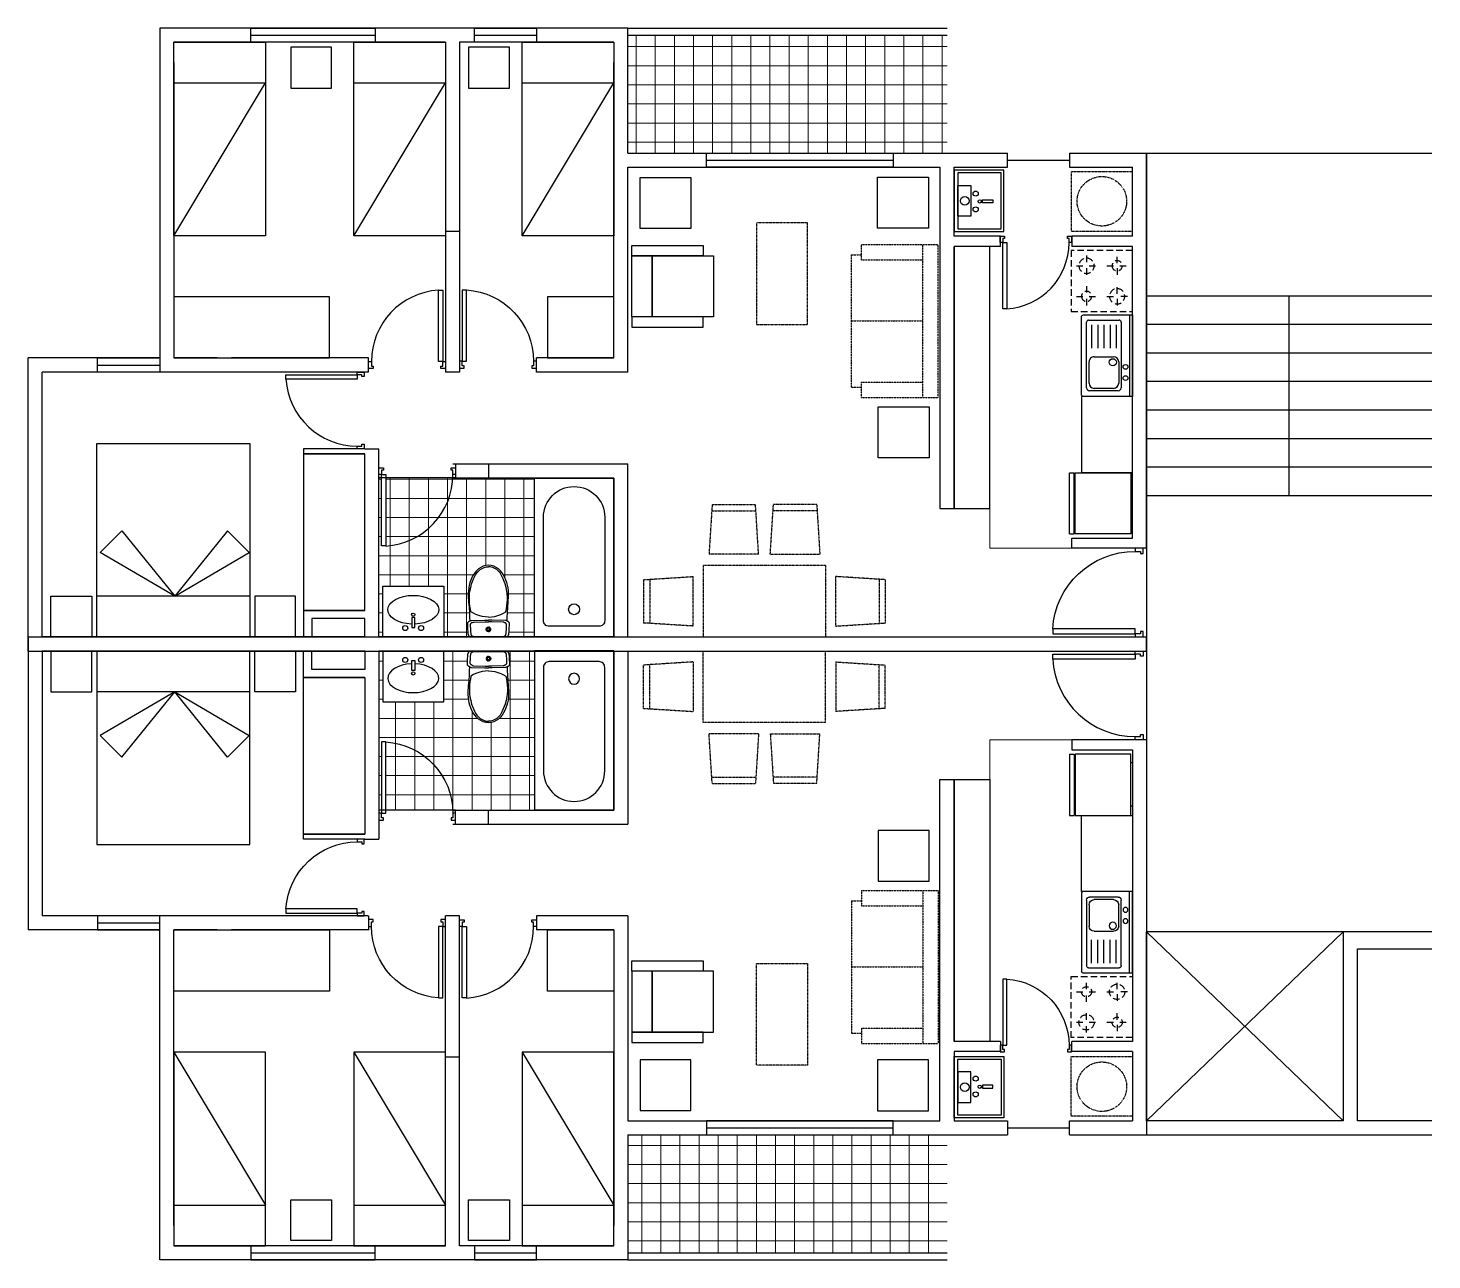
# Model space of a CAD drawing. Header units: inches. Extents: x 85 to 4460, y 49 to 5584.
# Drawn here: x 1913 to 3290, y 1866 to 3075 of the extents above; entities that cross this region are included whole.
import ezdxf

# ---------------------------------------------------------------- set-up
doc = ezdxf.new("R2010")
doc.units = ezdxf.units.IN
doc.header["$MEASUREMENT"] = 0
doc.linetypes.add('HIDDEN', pattern=[0.375, 0.25, -0.125])
doc.linetypes.add('HIDDEN2', pattern=[4.7625, 3.175, -1.5875])
for name, color, linetype in [('01 BLOQUES MUEBLES', 252, 'Continuous'), ('01 LOSA', 250, 'Continuous'), ('01 MUROS', 7, 'Continuous'), ('01 PUERTAS Y VENTANAS', 246, 'Continuous'), ('01 TEXTO SIMB.', 2, 'Continuous'), ('AR-ARTEFACTOS', 7, 'Continuous'), ('AR-MUEBLES SEGMENT', 252, 'HIDDEN2'), ('AR-PROYECCION', 8, 'Continuous'), ('REV_JM', 201, 'Continuous')]:
    doc.layers.add(name, color=color, linetype=linetype)
doc.layers.add('01 HATCH', color=253, linetype='Continuous', lineweight=5)
doc.layers.add('LD_ELEV 1', color=254, linetype='Continuous', lineweight=9)
doc.layers.get('01 TEXTO SIMB.').off()

# ---------------------------------------------------------------- blocks, each defined once
blk = doc.blocks.new('mcaam')
at = {"layer": '01 BLOQUES MUEBLES', "ltscale": 25}
blk.add_line((65173.3, -1759.8), (65323.3, -1849.8), dxfattribs=at)
blk.add_lwpolyline([(65363.3, -1759.8), (65363.3, -1849.8), (65173.3, -1849.8), (65173.3, -1759.8)], close=True, dxfattribs=at)
blk.add_lwpolyline([(65323.3, -1759.8), (65323.3, -1849.8)], dxfattribs=at)
blk = doc.blocks.new('*U43')
at = {"layer": '01 PUERTAS Y VENTANAS'}
for points in [[(1648.7, 5084.8), (1648.7, 5081.8), (1643.8, 5081.8), (1643.8, 5079.8), (1641.2, 5079.8), (1641.2, 5084.8)], [(1648.7, 5003.8), (1648.7, 5000.8), (1641.2, 5000.8), (1641.2, 5005.8), (1643.8, 5005.8), (1643.8, 5003.8)], [(1726.7, 5003.8), (1648.7, 5003.8), (1648.7, 5008.5), (1726.7, 5008.5)]]:
    blk.add_lwpolyline(points, close=True, dxfattribs=at)
at = {"layer": '01 PUERTAS Y VENTANAS', "color": 8}
blk.add_arc((1648.6, 5003.5), 78.3, 3.6465, 89.9158, dxfattribs=at)
blk = doc.blocks.new('*U17')
at = {"layer": '01 PUERTAS Y VENTANAS'}
for points in [[(1638.2, 5086.3), (1638.2, 5008.3), (1633.5, 5008.3), (1633.5, 5086.3)], [(1557.2, 5008.3), (1560.2, 5008.3), (1560.2, 5003.4), (1562.2, 5003.4), (1562.2, 5000.8), (1557.2, 5000.8)], [(1638.2, 5008.3), (1641.2, 5008.3), (1641.2, 5000.8), (1636.2, 5000.8), (1636.2, 5003.4), (1638.2, 5003.4)]]:
    blk.add_lwpolyline(points, close=True, dxfattribs=at)
at = {"layer": '01 PUERTAS Y VENTANAS', "color": 8}
blk.add_arc((1638.5, 5008.2), 78.3, 93.6465, 179.9158, dxfattribs=at)
blk = doc.blocks.new('sofa-2')
at = {"linetype": 'HIDDEN', "ltscale": 0.01}
for p, q in [((-0.85, 1.4), (-0.75, 1.4)), ((-0.85, 1.4), (-0.85, 0.1)), ((-0.75, 1.5), (-0.75, 1.35)), ((-0.75, 1.5), (0, 1.5)), ((-0.15, 1.5), (-0.15, 0)), ((0, 1.5), (0, 0)), ((-0.75, 1.35), (-0.15, 1.35)), ((-0.85, 0.75), (-0.15, 0.75)), ((-0.75, 0.15), (-0.15, 0.15)), ((-0.75, 0.15), (-0.75, 0)), ((-0.85, 0.1), (-0.75, 0.1)), ((-0.75, 0), (0, 0))]:
    blk.add_line(p, q, dxfattribs=at)
blk = doc.blocks.new('*U15')
at = {"layer": '01 PUERTAS Y VENTANAS'}
for points in [[(1555.7, 4997.8), (1633.7, 4997.8), (1633.7, 4993.1), (1555.7, 4993.1)], [(1633.7, 4997.8), (1633.7, 5000.8), (1641.2, 5000.8), (1641.2, 4995.8), (1638.7, 4995.8), (1638.7, 4997.8)], [(1633.7, 4916.8), (1633.7, 4919.8), (1638.7, 4919.8), (1638.7, 4921.8), (1641.2, 4921.8), (1641.2, 4916.8)]]:
    blk.add_lwpolyline(points, close=True, dxfattribs=at)
at = {"layer": '01 PUERTAS Y VENTANAS', "color": 8}
blk.add_arc((1633.8, 4998.1), 78.3, 183.6465, 269.9158, dxfattribs=at)
blk = doc.blocks.new('wc')
at = {"layer": '01 BLOQUES MUEBLES'}
for p, q in [((2025.7, 3384.7), (2025.8, 3385.1)), ((2025.7, 3384.4), (2025.7, 3384.7)), ((2025.7, 3384.1), (2025.7, 3384.4)), ((2025.7, 3367.4), (2025.7, 3384.1)), ((2025.8, 3385.4), (2025.9, 3385.7)), ((2025.8, 3385.1), (2025.8, 3385.4)), ((2025.9, 3385.7), (2026.2, 3386)), ((2026.2, 3386), (2026.5, 3386.4)), ((2026.3, 3382.4), (2026.4, 3382.7)), ((2026.3, 3382.1), (2026.3, 3382.4)), ((2026.3, 3381.9), (2026.3, 3382.1)), ((2026.3, 3367.4), (2026.3, 3381.9)), ((2026.4, 3383), (2026.5, 3383.3)), ((2026.4, 3382.7), (2026.4, 3383)), ((2026.5, 3386.4), (2026.8, 3386.7)), ((2026.5, 3383.3), (2026.7, 3383.5)), ((2026.7, 3383.5), (2027, 3383.9)), ((2026.8, 3386.7), (2027.2, 3386.9)), ((2027, 3383.9), (2027.3, 3384.1)), ((2027.2, 3386.9), (2027.5, 3387.1)), ((2027.3, 3384.1), (2027.6, 3384.3)), ((2027.5, 3387.1), (2027.8, 3387.2)), ((2027.6, 3384.3), (2027.9, 3384.4)), ((2027.8, 3387.2), (2028.1, 3387.3)), ((2027.9, 3384.4), (2028.1, 3384.5)), ((2028.1, 3387.3), (2028.4, 3387.4)), ((2028.1, 3384.5), (2028.4, 3384.6)), ((2028.4, 3387.4), (2028.7, 3387.5)), ((2028.4, 3384.6), (2028.6, 3384.7)), ((2028.6, 3384.7), (2028.9, 3384.8)), ((2028.7, 3387.5), (2029, 3387.5)), ((2028.9, 3384.8), (2029.2, 3384.8)), ((2029, 3387.5), (2031, 3387.6)), ((2029.2, 3384.8), (2030.9, 3384.9)), ((2030.9, 3384.9), (2032.6, 3385)), ((2031, 3387.6), (2032.9, 3387.7)), ((2032.6, 3385), (2034.3, 3385.1)), ((2032.9, 3387.7), (2034.9, 3387.8)), ((2034.3, 3385.1), (2036, 3385.2)), ((2034.9, 3387.8), (2036.9, 3387.9)), ((2036, 3385.2), (2037.7, 3385.2)), ((2036.9, 3387.9), (2038.8, 3388)), ((2037.7, 3385.2), (2037.9, 3385.2)), ((2037.9, 3385.2), (2038.1, 3385.1)), ((2038.1, 3385.1), (2038.4, 3385)), ((2038.4, 3385), (2038.6, 3384.8)), ((2038.6, 3384.8), (2038.9, 3384.6)), ((2038.8, 3388), (2039.1, 3388)), ((2038.9, 3384.6), (2039.1, 3384.3)), ((2039.1, 3388), (2039.4, 3387.9)), ((2039.1, 3384.3), (2039.4, 3384.1)), ((2039.4, 3387.9), (2039.6, 3387.8)), ((2039.4, 3384.1), (2039.6, 3383.8)), ((2039.6, 3387.8), (2039.9, 3387.6)), ((2039.6, 3383.8), (2039.7, 3383.5)), ((2039.7, 3383.5), (2039.8, 3383.3)), ((2039.8, 3383.3), (2040, 3382.8)), ((2039.9, 3387.6), (2040.2, 3387.3)), ((2040, 3382.8), (2040.1, 3382.4)), ((2040.1, 3382.4), (2040.2, 3382.1)), ((2040.2, 3387.3), (2040.5, 3387)), ((2040.2, 3382.1), (2040.2, 3381.8)), ((2040.2, 3381.8), (2040.5, 3370.7)), ((2040.5, 3387), (2040.8, 3386.7)), ((2040.8, 3386.7), (2041, 3386.3)), ((2041, 3386.3), (2041.2, 3386)), ((2041.2, 3386), (2041.3, 3385.7)), ((2041.3, 3385.7), (2044.8, 3385.9)), ((2041.3, 3385.7), (2041.5, 3385.3)), ((2041.5, 3385.3), (2041.7, 3384.8)), ((2041.7, 3384.8), (2041.8, 3384.4)), ((2041.8, 3384.4), (2041.8, 3384)), ((2041.8, 3384), (2042.2, 3371.2)), ((2044.8, 3385.9), (2049.3, 3386)), ((2045.8, 3373.6), (2046.7, 3376.6)), ((2046.7, 3376.6), (2047.9, 3379.7)), ((2047.9, 3379.7), (2049, 3382.1)), ((2049, 3382.1), (2050.5, 3384.5)), ((2049.3, 3386), (2054.7, 3386.3)), ((2050.5, 3384.5), (2053.2, 3385.1)), ((2053.2, 3385.1), (2056.1, 3385.5)), ((2054.7, 3386.3), (2060.3, 3386.9)), ((2056.1, 3385.5), (2059.1, 3385.9)), ((2059.1, 3385.9), (2062.2, 3386)), ((2060.3, 3386.9), (2065.8, 3387.1)), ((2062.2, 3386), (2065.1, 3386)), ((2065.1, 3386), (2068.1, 3385.9)), ((2065.8, 3387.1), (2068.5, 3387.1)), ((2068.1, 3385.9), (2070.8, 3385.5)), ((2068.5, 3387.1), (2071.2, 3387)), ((2070.8, 3385.5), (2074.2, 3384.8)), ((2071.2, 3387), (2073.8, 3386.7)), ((2073.8, 3386.7), (2076.4, 3386.2)), ((2074.2, 3384.8), (2077.7, 3383.8)), ((2076.4, 3386.2), (2079, 3385.5)), ((2077.7, 3383.8), (2080.2, 3382.9)), ((2079, 3385.5), (2081.5, 3384.6)), ((2080.2, 3382.9), (2082.6, 3381.9)), ((2081.5, 3384.6), (2084, 3383.6)), ((2082.6, 3381.9), (2084.8, 3381)), ((2084, 3383.6), (2086.3, 3382.3)), ((2084.8, 3381), (2086.8, 3380)), ((2086.3, 3382.3), (2088.6, 3380.9)), ((2086.8, 3380), (2088.7, 3378.8)), ((2088.6, 3380.9), (2090.6, 3379.1)), ((2088.7, 3378.8), (2090.3, 3377.3)), ((2090.3, 3377.3), (2091.8, 3375.6)), ((2090.6, 3379.1), (2092.5, 3377.2)), ((2091.8, 3375.6), (2092.9, 3373.7)), ((2092.5, 3377.2), (2094, 3375)), ((2094, 3375), (2095.2, 3372.6)), ((2025.7, 3350.7), (2025.7, 3367.4)), ((2026.3, 3352.9), (2026.3, 3367.4)), ((2031, 3367.9), (2031.2, 3368.4)), ((2031, 3367.4), (2031, 3367.9)), ((2031, 3367.4), (2031, 3366.9)), ((2031, 3366.9), (2031.2, 3366.4)), ((2031.2, 3368.4), (2031.4, 3368.8)), ((2031.2, 3366.4), (2031.4, 3366)), ((2031.4, 3368.8), (2031.8, 3369.1)), ((2031.4, 3366), (2031.8, 3365.6)), ((2031.8, 3369.1), (2032.2, 3369.4)), ((2031.8, 3365.6), (2032.2, 3365.4)), ((2031.9, 3367.4), (2032, 3367.8)), ((2031.9, 3367.4), (2032, 3367)), ((2032, 3367.8), (2032.2, 3368.1)), ((2032, 3367), (2032.2, 3366.6)), ((2032.2, 3369.4), (2032.7, 3369.6)), ((2032.2, 3368.1), (2032.5, 3368.4)), ((2032.2, 3366.6), (2032.5, 3366.4)), ((2032.2, 3365.4), (2032.7, 3365.2)), ((2032.5, 3368.4), (2032.8, 3368.6)), ((2032.5, 3366.4), (2032.8, 3366.2)), ((2032.7, 3369.6), (2033.2, 3369.6)), ((2032.7, 3365.2), (2033.2, 3365.1)), ((2032.8, 3368.6), (2033.2, 3368.6)), ((2032.8, 3366.2), (2033.2, 3366.1)), ((2033.2, 3369.6), (2033.7, 3369.6)), ((2033.2, 3368.6), (2033.6, 3368.6)), ((2033.2, 3366.1), (2033.6, 3366.2)), ((2033.2, 3365.1), (2033.7, 3365.2)), ((2033.6, 3368.6), (2033.9, 3368.4)), ((2033.6, 3366.2), (2033.9, 3366.4)), ((2033.7, 3369.6), (2034.1, 3369.4)), ((2033.7, 3365.2), (2034.1, 3365.4)), ((2033.9, 3368.4), (2034.2, 3368.1)), ((2033.9, 3366.4), (2034.2, 3366.6)), ((2034.1, 3369.4), (2034.6, 3369.2)), ((2034.1, 3365.4), (2034.6, 3365.6)), ((2034.2, 3368.1), (2034.4, 3367.8)), ((2034.2, 3366.6), (2034.4, 3367)), ((2034.4, 3367.8), (2034.5, 3367.4)), ((2034.4, 3367), (2034.5, 3367.4)), ((2034.6, 3369.2), (2034.9, 3368.8)), ((2034.6, 3365.6), (2034.9, 3366)), ((2034.9, 3368.8), (2035.2, 3368.4)), ((2034.9, 3366), (2035.2, 3366.4)), ((2035.2, 3368.4), (2035.4, 3367.9)), ((2035.2, 3366.4), (2035.4, 3366.9)), ((2035.4, 3367.9), (2035.4, 3367.4)), ((2035.4, 3366.9), (2035.4, 3367.4)), ((2040.2, 3353), (2040.5, 3364.1)), ((2040.5, 3370.7), (2040.5, 3367.4)), ((2040.5, 3364.1), (2040.5, 3367.4)), ((2041.8, 3350.7), (2042.2, 3363.6)), ((2042.2, 3371.2), (2042.2, 3367.4)), ((2042.2, 3363.6), (2042.2, 3367.4)), ((2045.2, 3367.4), (2045.4, 3370.6)), ((2045.2, 3367.4), (2045.4, 3364.2)), ((2045.4, 3370.6), (2045.8, 3373.6)), ((2045.4, 3364.2), (2045.8, 3361.2)), ((2045.8, 3361.2), (2046.7, 3358.1)), ((2091.8, 3359.2), (2092.9, 3361.1)), ((2092.9, 3373.7), (2093.8, 3371.7)), ((2092.9, 3361.1), (2093.8, 3363.1)), ((2093.8, 3371.7), (2094.4, 3369.5)), ((2093.8, 3363.1), (2094.4, 3365.2)), ((2095.2, 3362.1), (2094, 3359.8)), ((2094.4, 3369.5), (2094.5, 3367.4)), ((2094.4, 3365.2), (2094.5, 3367.4)), ((2095.2, 3372.6), (2095.9, 3370)), ((2095.9, 3364.7), (2095.2, 3362.1)), ((2095.9, 3370), (2096.2, 3367.4)), ((2096.2, 3367.4), (2095.9, 3364.7)), ((2025.7, 3350.4), (2025.7, 3350.7)), ((2025.7, 3350), (2025.7, 3350.4)), ((2025.8, 3349.7), (2025.7, 3350)), ((2025.8, 3349.4), (2025.8, 3349.7)), ((2025.9, 3349), (2025.8, 3349.4)), ((2026.1, 3348.7), (2025.9, 3349)), ((2026.5, 3348.3), (2026.1, 3348.7)), ((2026.3, 3352.7), (2026.3, 3352.9)), ((2026.3, 3352.4), (2026.3, 3352.7)), ((2026.4, 3352.1), (2026.3, 3352.4)), ((2026.4, 3351.8), (2026.4, 3352.1)), ((2026.5, 3351.5), (2026.4, 3351.8)), ((2026.7, 3351.3), (2026.5, 3351.5)), ((2026.8, 3348.1), (2026.5, 3348.3)), ((2027, 3350.9), (2026.7, 3351.3)), ((2027.2, 3347.9), (2026.8, 3348.1)), ((2027.2, 3350.7), (2027, 3350.9)), ((2027.6, 3350.5), (2027.2, 3350.7)), ((2027.5, 3347.7), (2027.2, 3347.9)), ((2027.8, 3347.6), (2027.5, 3347.7)), ((2027.8, 3350.4), (2027.6, 3350.5)), ((2028.1, 3350.2), (2027.8, 3350.4)), ((2028.1, 3347.4), (2027.8, 3347.6)), ((2028.4, 3350.1), (2028.1, 3350.2)), ((2028.4, 3347.3), (2028.1, 3347.4)), ((2028.6, 3350.1), (2028.4, 3350.1)), ((2028.7, 3347.3), (2028.4, 3347.3)), ((2028.9, 3350), (2028.6, 3350.1)), ((2029, 3347.2), (2028.7, 3347.3)), ((2029.1, 3350), (2028.9, 3350)), ((2031, 3347.1), (2029, 3347.2)), ((2030.8, 3349.9), (2029.1, 3350)), ((2032.6, 3349.8), (2030.8, 3349.9)), ((2032.9, 3347), (2031, 3347.1)), ((2034.3, 3349.7), (2032.6, 3349.8)), ((2034.9, 3346.9), (2032.9, 3347)), ((2036, 3349.6), (2034.3, 3349.7)), ((2036.9, 3346.8), (2034.9, 3346.9)), ((2037.7, 3349.6), (2036, 3349.6)), ((2038.8, 3346.8), (2036.9, 3346.8)), ((2037.9, 3349.6), (2037.7, 3349.6)), ((2038.1, 3349.7), (2037.9, 3349.6)), ((2038.4, 3349.8), (2038.1, 3349.7)), ((2038.6, 3349.9), (2038.4, 3349.8)), ((2038.9, 3350.2), (2038.6, 3349.9)), ((2039.1, 3346.8), (2038.8, 3346.8)), ((2039.1, 3350.4), (2038.9, 3350.2)), ((2039.4, 3350.7), (2039.1, 3350.4)), ((2039.3, 3346.9), (2039.1, 3346.8)), ((2039.6, 3347), (2039.3, 3346.9)), ((2039.6, 3351), (2039.4, 3350.7)), ((2039.7, 3351.3), (2039.6, 3351)), ((2039.9, 3347.2), (2039.6, 3347)), ((2039.8, 3351.5), (2039.7, 3351.3)), ((2039.8, 3351.5), (2040, 3351.9)), ((2040.2, 3347.5), (2039.9, 3347.2)), ((2040, 3351.9), (2040.1, 3352.3)), ((2040.1, 3352.3), (2040.2, 3352.7)), ((2040.2, 3352.7), (2040.2, 3353)), ((2040.5, 3347.8), (2040.2, 3347.5)), ((2040.8, 3348.1), (2040.5, 3347.8)), ((2041, 3348.4), (2040.8, 3348.1)), ((2041.2, 3348.8), (2041, 3348.4)), ((2041.3, 3349), (2041.2, 3348.8)), ((2041.3, 3349), (2041.5, 3349.5)), ((2044.8, 3348.9), (2041.3, 3349)), ((2041.5, 3349.5), (2041.7, 3350)), ((2041.7, 3350), (2041.8, 3350.4)), ((2041.8, 3350.4), (2041.8, 3350.7)), ((2049.3, 3348.7), (2044.8, 3348.9)), ((2046.7, 3358.1), (2047.9, 3355)), ((2047.9, 3355), (2048.9, 3352.7)), ((2048.9, 3352.7), (2050.5, 3350.2)), ((2054.7, 3348.4), (2049.3, 3348.7)), ((2050.5, 3350.2), (2053.2, 3349.7)), ((2053.2, 3349.7), (2056, 3349.3)), ((2060.3, 3347.9), (2054.7, 3348.4)), ((2056, 3349.3), (2059.1, 3348.9)), ((2059.1, 3348.9), (2062.1, 3348.7)), ((2065.8, 3347.6), (2060.3, 3347.9)), ((2062.1, 3348.7), (2065, 3348.7)), ((2065, 3348.7), (2068, 3348.9)), ((2068.5, 3347.6), (2065.8, 3347.6)), ((2068, 3348.9), (2070.8, 3349.3)), ((2071.2, 3347.8), (2068.5, 3347.6)), ((2070.8, 3349.3), (2074.2, 3350)), ((2073.8, 3348.1), (2071.2, 3347.8)), ((2076.4, 3348.6), (2073.8, 3348.1)), ((2074.2, 3350), (2077.7, 3350.9)), ((2079, 3349.2), (2076.4, 3348.6)), ((2077.7, 3350.9), (2080.2, 3351.8)), ((2081.5, 3350.1), (2079, 3349.2)), ((2080.2, 3351.8), (2082.6, 3352.8)), ((2084, 3351.1), (2081.5, 3350.1)), ((2082.6, 3352.8), (2084.8, 3353.7)), ((2086.3, 3352.4), (2084, 3351.1)), ((2084.8, 3353.7), (2086.8, 3354.8)), ((2088.5, 3353.9), (2086.3, 3352.4)), ((2086.8, 3354.8), (2088.7, 3356)), ((2090.6, 3355.6), (2088.5, 3353.9)), ((2088.7, 3356), (2090.3, 3357.5)), ((2090.3, 3357.5), (2091.8, 3359.2)), ((2092.5, 3357.5), (2090.6, 3355.6)), ((2094, 3359.8), (2092.5, 3357.5))]:
    blk.add_line(p, q, dxfattribs=at)
blk = doc.blocks.new('tt')
at = {"layer": '01 BLOQUES MUEBLES', "color": 8}
blk.add_lwpolyline([(80582.1, 2679.8), (80722.1, 2679.8), (80722.1, 2609.8), (80582.1, 2609.8)], close=True, dxfattribs=at)
at = {"layer": '01 BLOQUES MUEBLES'}
blk.add_lwpolyline([(80596.5, 2671.8), (80687.6, 2671.8, -0.999997), (80687.6, 2617.8), (80596.5, 2617.8, -0.414214), (80591.5, 2622.8), (80591.5, 2666.8, -0.414214)], format="xyb", close=True, dxfattribs=at)
blk.add_circle((80606.5, 2644.8), 4.8, dxfattribs=at)
blk = doc.blocks.new('Cama 2 plazas')
at = {"layer": '01 BLOQUES MUEBLES'}
for p, q in [((1628.9, 5039.1), (1671.9, 5112.1)), ((1671.9, 5112.1), (1693.1, 5090.9)), ((1693.1, 5090.9), (1628.9, 5039.1)), ((1628.9, 5039.1), (1671.9, 4966.1)), ((1693.1, 4987.3), (1628.9, 5039.1)), ((1671.9, 4966.1), (1693.1, 4987.3))]:
    blk.add_line(p, q, dxfattribs=at)
for points in [[(1628.9, 5117.7), (1588.9, 5117.7), (1588.9, 5157.7), (1628.9, 5157.7)], [(1588.9, 4962.7), (1778.9, 4962.7), (1778.9, 5112.7), (1588.9, 5112.7)], [(1628.9, 4957.7), (1588.9, 4957.7), (1588.9, 4917.7), (1628.9, 4917.7)]]:
    blk.add_lwpolyline(points, close=True, dxfattribs=at)
blk.add_lwpolyline([(1628.9, 5112.7), (1628.9, 4962.7)], dxfattribs=at)
blk = doc.blocks.new('Sofá 1 cuerpo')
at = {"layer": '01 BLOQUES MUEBLES'}
for points in [[(2459.9, 3659), (2449.9, 3659), (2449.9, 3589), (2459.9, 3589), (2459.9, 3659)], [(2519.9, 3659), (2529.9, 3659), (2529.9, 3589), (2519.9, 3589), (2519.9, 3659)]]:
    blk.add_lwpolyline(points, dxfattribs=at)
for points in [[(2519.9, 3639), (2459.9, 3639), (2459.9, 3659), (2519.9, 3659)], [(2519.9, 3579), (2459.9, 3579), (2459.9, 3639), (2519.9, 3639)]]:
    blk.add_lwpolyline(points, close=True, dxfattribs=at)
blk = doc.blocks.new('lav')
at = {"layer": '01 BLOQUES MUEBLES'}
for p, q in [((53035.9, -1515.9), (53035.9, -1455.9)), ((53035.9, -1455.9), (53040.4, -1455.9)), ((53040.4, -1515.9), (53040.4, -1455.9)), ((53041.4, -1515.9), (53041.4, -1455.9)), ((53041.4, -1455.9), (53095.9, -1455.9)), ((53095.9, -1455.9), (53095.9, -1515.9)), ((53097.6, -1464.8), (53095.9, -1464.8)), ((53097.6, -1507.9), (53097.6, -1464.8)), ((53095.9, -1507.9), (53097.6, -1507.9)), ((53035.9, -1515.9), (53040.4, -1515.9)), ((53095.9, -1515.9), (53041.4, -1515.9))]:
    blk.add_line(p, q, dxfattribs=at)
blk = doc.blocks.new('_Lavaplatos_50x80')
for p, q in [((0.03, -0.8), (0.03, 0)), ((0.11, -0.73), (0.11, -0.085)), ((0.135, -0.34), (0.135, -0.13)), ((0.14, -0.055), (0.42, -0.055)), ((0.185, -0.08), (0.375, -0.08)), ((0.425, -0.13), (0.425, -0.34)), ((0.45, -0.085), (0.45, -0.385)), ((0.375, -0.39), (0.185, -0.39)), ((0.45, -0.385), (0.45, -0.73)), ((0.16, -0.704), (0.16, -0.474)), ((0.22, -0.704), (0.22, -0.474)), ((0.28, -0.704), (0.28, -0.474)), ((0.34, -0.704), (0.34, -0.474)), ((0.4, -0.704), (0.4, -0.474)), ((0.43, -0.75), (0.13, -0.75))]:
    blk.add_line(p, q)
blk.add_lwpolyline([(0.48, -0.8), (0, -0.8), (0, 0), (0.48, 0, -0.414214), (0.5, -0.02), (0.5, -0.78, -0.414214)], format="xyb", close=True)
for centre, radius in [((0.068, -0.18), 0.0232), ((0.068, -0.29), 0.0232), ((0.193, -0.336), 0.035)]:
    blk.add_circle(centre, radius)
for centre, radius, start, end in [((0.14, -0.085), 0.03, 90, 180), ((0.185, -0.13), 0.05, 90, 180), ((0.375, -0.13), 0.05, 0, 90), ((0.42, -0.085), 0.03, 0, 90), ((0.185, -0.34), 0.05, 180, 270), ((0.375, -0.34), 0.05, 270, 0), ((0.13, -0.73), 0.02, 180, 270), ((0.43, -0.73), 0.02, 270, 0)]:
    blk.add_arc(centre, radius, start, end)
blk = doc.blocks.new('_Cocina_1')
at = {"linetype": 'HIDDEN2', "ltscale": 0.02}
for p, q in [((-0.6, -0.3), (-0.6, 0.3)), ((-0.6, 0.3), (0, 0.3)), ((0, 0.3), (0, -0.3)), ((-0.55, 0.15), (-0.475, 0.15)), ((-0.55, 0.15), (-0.475, 0.15)), ((-0.55, 0.15), (-0.475, 0.15)), ((-0.55, 0.15), (-0.475, 0.15)), ((-0.55, 0.15), (-0.475, 0.15)), ((-0.45, 0.175), (-0.45, 0.25)), ((-0.45, 0.175), (-0.45, 0.25)), ((-0.45, 0.175), (-0.45, 0.25)), ((-0.45, 0.175), (-0.45, 0.25)), ((-0.45, 0.175), (-0.45, 0.25)), ((-0.425, 0.15), (-0.35, 0.15)), ((-0.425, 0.15), (-0.35, 0.15)), ((-0.425, 0.15), (-0.35, 0.15)), ((-0.425, 0.15), (-0.35, 0.15)), ((-0.425, 0.15), (-0.35, 0.15)), ((-0.25, 0.15), (-0.175, 0.15)), ((-0.25, 0.15), (-0.175, 0.15)), ((-0.25, 0.15), (-0.175, 0.15)), ((-0.25, 0.15), (-0.175, 0.15)), ((-0.25, 0.15), (-0.175, 0.15)), ((-0.15, 0.175), (-0.15, 0.25)), ((-0.05, 0.15), (-0.125, 0.15)), ((-0.45, 0.05), (-0.45, 0.125)), ((-0.45, 0.05), (-0.45, 0.125)), ((-0.45, 0.05), (-0.45, 0.125)), ((-0.45, 0.05), (-0.45, 0.125)), ((-0.45, 0.05), (-0.45, 0.125)), ((-0.15, 0.125), (-0.15, 0.05)), ((-0.45, -0.125), (-0.45, -0.05)), ((-0.45, -0.125), (-0.45, -0.05)), ((-0.45, -0.125), (-0.45, -0.05)), ((-0.45, -0.125), (-0.45, -0.05)), ((-0.45, -0.125), (-0.45, -0.05)), ((-0.15, -0.125), (-0.15, -0.05)), ((-0.15, -0.125), (-0.15, -0.05)), ((-0.15, -0.125), (-0.15, -0.05)), ((-0.15, -0.125), (-0.15, -0.05)), ((-0.15, -0.125), (-0.15, -0.05)), ((-0.55, -0.15), (-0.475, -0.15)), ((-0.55, -0.15), (-0.475, -0.15)), ((-0.55, -0.15), (-0.475, -0.15)), ((-0.55, -0.15), (-0.475, -0.15)), ((-0.55, -0.15), (-0.475, -0.15)), ((-0.45, -0.25), (-0.45, -0.175)), ((-0.45, -0.25), (-0.45, -0.175)), ((-0.45, -0.25), (-0.45, -0.175)), ((-0.45, -0.25), (-0.45, -0.175)), ((-0.45, -0.25), (-0.45, -0.175)), ((-0.425, -0.15), (-0.35, -0.15)), ((-0.425, -0.15), (-0.35, -0.15)), ((-0.425, -0.15), (-0.35, -0.15)), ((-0.425, -0.15), (-0.35, -0.15)), ((-0.425, -0.15), (-0.35, -0.15)), ((-0.25, -0.15), (-0.175, -0.15)), ((-0.25, -0.15), (-0.175, -0.15)), ((-0.25, -0.15), (-0.175, -0.15)), ((-0.25, -0.15), (-0.175, -0.15)), ((-0.25, -0.15), (-0.175, -0.15)), ((-0.15, -0.175), (-0.15, -0.25)), ((-0.125, -0.15), (-0.05, -0.15)), ((-0.125, -0.15), (-0.05, -0.15)), ((-0.125, -0.15), (-0.05, -0.15)), ((-0.125, -0.15), (-0.05, -0.15)), ((-0.125, -0.15), (-0.05, -0.15)), ((0, -0.3), (-0.6, -0.3)), ((0, -0.3), (-0.6, -0.3)), ((0, -0.3), (-0.6, -0.3)), ((0, -0.3), (-0.6, -0.3)), ((0, -0.3), (-0.6, -0.3))]:
    blk.add_line(p, q, dxfattribs=at)
for centre, radius in [((-0.45, 0.15), 0.05), ((-0.45, 0.15), 0.05), ((-0.45, 0.15), 0.05), ((-0.45, 0.15), 0.05), ((-0.45, 0.15), 0.05), ((-0.15, 0.15), 0.075), ((-0.15, 0.15), 0.075), ((-0.15, 0.15), 0.075), ((-0.15, 0.15), 0.075), ((-0.15, 0.15), 0.075), ((-0.45, -0.15), 0.075), ((-0.45, -0.15), 0.075), ((-0.45, -0.15), 0.075), ((-0.45, -0.15), 0.075), ((-0.45, -0.15), 0.075), ((-0.15, -0.15), 0.05), ((-0.15, -0.15), 0.05), ((-0.15, -0.15), 0.05), ((-0.15, -0.15), 0.05), ((-0.15, -0.15), 0.05)]:
    blk.add_circle(centre, radius, dxfattribs=at)

msp = doc.modelspace()

# ---------------------------------------------------------------- hatches: boundary and pattern name
at = {"layer": '01 HATCH'}
h = msp.add_hatch(dxfattribs=at)
h.set_pattern_fill('NET', color=256, scale=150)
h.set_pattern_definition([(0, (-78172.087, 1875.699), (0, 18.75), []), (90, (-78172.087, 1875.699), (-18.75, 1e-15), [])])
h.paths.add_polyline_path([(2814.1, 3068.2), (2501, 3068.2), (2501, 2952.5), (2814.1, 2952.5)])
h = msp.add_hatch(dxfattribs=at)
h.set_pattern_fill('NET', color=256, scale=150)
h.set_pattern_definition([(0, (-78207.27, 2744.86), (0, 18.75), []), (90, (-78207.27, 2744.86), (-18.75, 1e-15), [])])
h.paths.add_polyline_path([(2338.9, 2633.8), (2332, 2633.8), (2332, 2633.8), (2329.2, 2633.8, -0.382894), (2263.5, 2566.8), (2259.3, 2566.8), (2259.3, 2633.8), (2256.6, 2633.8), (2256.6, 2477.6), (2260.5, 2477.6), (2260.5, 2527.6), (2320.5, 2527.6), (2320.5, 2477.6), (2338.9, 2477.6)])
h.paths.add_polyline_path([(2329.2, 2633.8), (2329.2, 2633.8), (2263.5, 2633.8), (2263.5, 2566.8, 0.382894)], flags=17)
h.paths.add_polyline_path([(2409.2, 2633.8), (2338.9, 2633.8), (2338.9, 2477.6), (2346.4, 2477.6), (2345.7, 2477.9), (2344.9, 2478.5), (2344.6, 2479.2), (2344.1, 2480.2), (2344, 2480.9), (2343.9, 2482.8), (2343.8, 2484.8), (2343.7, 2486.8), (2343.6, 2488.8), (2343.5, 2491), (2343.8, 2491.6), (2344.4, 2492.2), (2345, 2492.8), (2345.8, 2493.2), (2345.7, 2496.7), (2345.5, 2501.2), (2345.2, 2506.6), (2344.7, 2512.2), (2344.4, 2517.7), (2344.4, 2520.4), (2344.5, 2523), (2344.8, 2525.7), (2345.3, 2528.3), (2346, 2530.9), (2346.9, 2533.4), (2347.9, 2535.9), (2349.2, 2538.2), (2350.6, 2540.4), (2352.4, 2542.5), (2354.3, 2544.3), (2356.5, 2545.9), (2358.9, 2547.1), (2361.5, 2547.8), (2364.1, 2548.1), (2366.8, 2547.8), (2369.4, 2547.1), (2371.8, 2545.9), (2374, 2544.3), (2375.9, 2542.5), (2377.6, 2540.4), (2379.1, 2538.2), (2380.4, 2535.9), (2381.4, 2533.4), (2382.3, 2530.9), (2383, 2528.3), (2383.5, 2525.7), (2383.8, 2523), (2383.9, 2520.4), (2383.9, 2517.7), (2383.7, 2512.2), (2383.1, 2506.6), (2382.8, 2501.2), (2382.7, 2496.7), (2382.5, 2493.2), (2383.3, 2492.8), (2384.1, 2492.1), (2384.7, 2491.3), (2384.8, 2490.7), (2384.7, 2488.8), (2384.6, 2486.8), (2384.5, 2484.8), (2384.4, 2482.8), (2384.3, 2480.6), (2384, 2479.7), (2383.5, 2478.6), (2382.3, 2477.6), (2409.2, 2477.6)])
h = msp.add_hatch(dxfattribs=at)
h.set_pattern_fill('NET', color=256, scale=150)
h.set_pattern_definition([(0, (-81445.658, 16216.462), (0, 18.75), []), (90, (-81445.658, 16216.462), (-18.75, 1e-15), [])])
h.paths.add_polyline_path([(2338.9, 2307.6), (2332, 2307.6), (2332, 2307.6), (2329.2, 2307.6, 0.382894), (2263.5, 2374.6), (2259.3, 2374.6), (2259.3, 2307.6), (2256.6, 2307.6), (2256.6, 2463.8), (2260.5, 2463.8), (2260.5, 2413.8), (2320.5, 2413.8), (2320.5, 2463.8), (2338.9, 2463.8)])
h.paths.add_polyline_path([(2329.2, 2307.6), (2329.2, 2307.6), (2263.5, 2307.6), (2263.5, 2374.6, -0.382894)], flags=17)
h.paths.add_polyline_path([(2409.2, 2307.6), (2338.9, 2307.6), (2338.9, 2463.8), (2346.4, 2463.8), (2345.7, 2463.5), (2344.9, 2462.9), (2344.6, 2462.2), (2344.1, 2461.1), (2344, 2460.5), (2343.9, 2458.5), (2343.8, 2456.6), (2343.7, 2454.6), (2343.6, 2452.6), (2343.5, 2450.4), (2343.8, 2449.7), (2344.4, 2449.1), (2345, 2448.6), (2345.8, 2448.2), (2345.7, 2444.7), (2345.5, 2440.2), (2345.2, 2434.8), (2344.7, 2429.2), (2344.4, 2423.7), (2344.4, 2421), (2344.5, 2418.3), (2344.8, 2415.7), (2345.3, 2413.1), (2346, 2410.5), (2346.9, 2408), (2347.9, 2405.5), (2349.2, 2403.2), (2350.6, 2401), (2352.4, 2398.9), (2354.3, 2397), (2356.5, 2395.5), (2358.9, 2394.2), (2361.5, 2393.6), (2364.1, 2393.3), (2366.8, 2393.6), (2369.4, 2394.2), (2371.8, 2395.5), (2374, 2397), (2375.9, 2398.8), (2377.6, 2400.9), (2379.1, 2403.2), (2380.4, 2405.5), (2381.4, 2408), (2382.3, 2410.5), (2383, 2413.1), (2383.5, 2415.7), (2383.8, 2418.3), (2383.9, 2421), (2383.9, 2423.7), (2383.7, 2429.2), (2383.1, 2434.8), (2382.8, 2440.2), (2382.7, 2444.7), (2382.5, 2448.2), (2383.3, 2448.5), (2384.1, 2449.3), (2384.7, 2450.1), (2384.8, 2450.6), (2384.7, 2452.6), (2384.6, 2454.6), (2384.5, 2456.6), (2384.4, 2458.5), (2384.3, 2460.8), (2384, 2461.7), (2383.5, 2462.8), (2382.3, 2463.8), (2409.2, 2463.8)])
h = msp.add_hatch(dxfattribs=at)
h.set_pattern_fill('NET', color=256, scale=150)
h.set_pattern_definition([(0, (-81410.476, 15347.3), (0, 18.75), []), (90, (-81410.476, 15347.3), (-18.75, 1e-15), [])])
h.paths.add_polyline_path([(2814.1, 1873.2), (2501, 1873.2), (2501, 1988.9), (2814.1, 1988.9)])

# ---------------------------------------------------------------- linework, layer by layer
for points in [[(2364.4, 2647.6), (2364.4, 2633.8)], [(2364.4, 2293.8), (2364.4, 2307.6)]]:
    msp.add_lwpolyline(points)
at = {"layer": '01 BLOQUES MUEBLES'}
for points in [[(2170.3, 3056.3), (2170.3, 3016.3), (2210.3, 3016.3), (2210.3, 3056.3)], [(2344.8, 3056.3), (2344.8, 3016.3), (2384.8, 3016.3), (2384.8, 3056.3)], [(2821, 2875.6), (2869.8, 2875.6), (2869.8, 2935.6), (2821, 2935.6)], [(2824.6, 2878.1), (2867.2, 2878.1), (2867.2, 2933), (2824.6, 2933)], [(2859, 2905.1), (2859, 2903.6), (2849, 2903.6), (2849, 2906.6), (2859, 2906.6)], [(2856, 2603.6), (2856, 2860.8), (2821, 2860.8), (2821, 2603.6)], [(2055.5, 2751.4), (2208.4, 2751.4), (2208.4, 2811.4), (2055.5, 2811.4)], [(2422.2, 2751.4), (2487.2, 2751.4), (2487.2, 2811.4), (2422.2, 2811.4)], [(2996, 2713.6), (2945.9, 2713.6), (2945.9, 2638.9), (2996, 2638.9)], [(2242.8, 2503.6), (2242.8, 2657.2), (2182.8, 2657.2), (2182.8, 2503.6)], [(2320.5, 2527.6), (2320.5, 2477.6), (2260.5, 2477.6), (2260.5, 2527.6)], [(2290.4, 2486.8), (2291.9, 2486.8), (2291.9, 2496.8), (2288.9, 2496.8), (2288.9, 2486.8)], [(2320.5, 2413.8), (2320.5, 2463.8), (2260.5, 2463.8), (2260.5, 2413.8)], [(2290.4, 2454.6), (2291.9, 2454.6), (2291.9, 2444.6), (2288.9, 2444.6), (2288.9, 2454.6)], [(2242.8, 2437.8), (2242.8, 2284.2), (2182.8, 2284.2), (2182.8, 2437.8)], [(2856, 2337.8), (2856, 2080.6), (2821, 2080.6), (2821, 2337.8)], [(2996, 2227.8), (2945.9, 2227.8), (2945.9, 2302.5), (2996, 2302.5)], [(2055.5, 2190), (2208.4, 2190), (2208.4, 2130), (2055.5, 2130)], [(2422.2, 2190), (2487.2, 2190), (2487.2, 2130), (2422.2, 2130)], [(2821, 2065.8), (2869.8, 2065.8), (2869.8, 2005.8), (2821, 2005.8)], [(2824.6, 2063.2), (2867.2, 2063.2), (2867.2, 2008.4), (2824.6, 2008.4)], [(2859, 2036.2), (2859, 2037.7), (2849, 2037.7), (2849, 2034.7), (2859, 2034.7)], [(2170.3, 1885.1), (2170.3, 1925.1), (2210.3, 1925.1), (2210.3, 1885.1)], [(2344.8, 1885.1), (2344.8, 1925.1), (2384.8, 1925.1), (2384.8, 1885.1)]]:
    msp.add_lwpolyline(points, close=True, dxfattribs=at)
at = {"layer": '01 BLOQUES MUEBLES', "ltscale": 25}
for points in [[(2512.9, 2928.6), (2562.9, 2928.6), (2562.9, 2878.6), (2512.9, 2878.6)], [(2745.8, 2928.9), (2795.8, 2928.9), (2795.8, 2878.9), (2745.8, 2878.9)], [(2746.5, 2703.5), (2796.5, 2703.5), (2796.5, 2653.5), (2746.5, 2653.5)], [(2746.5, 2237.8), (2796.5, 2237.8), (2796.5, 2287.8), (2746.5, 2287.8)], [(2512.9, 2012.7), (2562.9, 2012.7), (2562.9, 2062.7), (2512.9, 2062.7)], [(2745.8, 2012.5), (2795.8, 2012.5), (2795.8, 2062.5), (2745.8, 2062.5)]]:
    msp.add_lwpolyline(points, close=True, dxfattribs=at)
at = {"layer": '01 BLOQUES MUEBLES'}
for points in [[(2332, 2633.8), (2256.6, 2633.8)], [(2332, 2307.6), (2256.6, 2307.6)]]:
    msp.add_lwpolyline(points, dxfattribs=at)
for centre, radius in [((2842.2, 2912.7), 2.5), ((2846.2, 2905.1), 1.61), ((2842.2, 2897.2), 2.5), ((2290.4, 2499.5), 1.61), ((2282.6, 2486.3), 2.5), ((2298.1, 2486.3), 2.5), ((2282.6, 2455.1), 2.5), ((2298.1, 2455.1), 2.5), ((2290.4, 2441.8), 1.61), ((2842.2, 2044.2), 2.5), ((2842.2, 2028.7), 2.5), ((2846.2, 2036.2), 1.61)]:
    msp.add_circle(centre, radius, dxfattribs=at)
at = {"layer": '01 BLOQUES MUEBLES', "extrusion": (0, 0, -1)}
msp.add_ellipse((2290.4, 2504.3), major_axis=(25, 0), ratio=0.565157, start_param=1.634018, end_param=7.79076, dxfattribs=at)
at = {"layer": '01 BLOQUES MUEBLES'}
msp.add_ellipse((2290.4, 2437.1), major_axis=(25, 0), ratio=0.565157, start_param=1.634018, end_param=7.79076, dxfattribs=at)
at = {"layer": '01 HATCH'}
for points in [[(2936.4, 2564.6), (2856, 2564.6), (2856, 2603.6)], [(2936.4, 2376.7), (2856, 2376.7), (2856, 2337.8)]]:
    msp.add_lwpolyline(points, dxfattribs=at)
at = {"layer": '01 LOSA'}
for p, q in [((3009.8, 2812.5), (3289.8, 2812.5)), ((3149.8, 2616.5), (3149.8, 2812.5)), ((3009.8, 2784.5), (3289.8, 2784.5)), ((3009.8, 2756.5), (3289.8, 2756.5)), ((3009.8, 2728.5), (3289.8, 2728.5)), ((3009.8, 2700.5), (3289.8, 2700.5)), ((3009.8, 2672.5), (3289.8, 2672.5)), ((3009.8, 2644.5), (3289.8, 2644.5)), ((3009.8, 2616.5), (3289.8, 2616.5))]:
    msp.add_line(p, q, dxfattribs=at)
for points in [[(2501, 3075.2), (2814.1, 3075.2)], [(2501, 3068.2), (2814.1, 3068.2)], [(2501, 1873.2), (2814.1, 1873.2)], [(2501, 1866.2), (2814.1, 1866.2)]]:
    msp.add_lwpolyline(points, dxfattribs=at)
at = {"layer": '01 MUROS'}
for p, q in [((3009.8, 2952.5), (3009.8, 2002.7)), ((3009.8, 2952.5), (3009.8, 2952.5)), ((3009.8, 2952.5), (3289.8, 2952.5)), ((3009.8, 2002.7), (3009.8, 2188.1)), ((3009.8, 2188.1), (3009.8, 2188.1)), ((3009.8, 2188.1), (3009.8, 1988.9)), ((3289.8, 2188.1), (3202.9, 2188.1)), ((3202.9, 2188.1), (3202.9, 2002.7)), ((3216.7, 2171.5), (3289.8, 2171.5)), ((3216.7, 2002.7), (3216.7, 2171.5)), ((3202.9, 2002.7), (3009.8, 2002.7)), ((3289.8, 2002.7), (3216.7, 2002.7)), ((3009.8, 1988.9), (3289.8, 1988.9)), ((3009.8, 1988.9), (3009.8, 1988.9)), ((3009.8, 1988.9), (3289.8, 1988.9))]:
    msp.add_line(p, q, dxfattribs=at)
for points in [[(2501, 3075.2), (2041.7, 3075.2)], [(2041.7, 3075.2), (2041.7, 2751.4)], [(2501, 2952.5), (2501, 3075.2)], [(2322, 3061.4), (2055.5, 3061.4)], [(2131.1, 3068.3), (2253.1, 3068.3)], [(2487.2, 3061.4), (2335.8, 3061.4)], [(2335.8, 3061.4), (2335.8, 2737.6)], [(2350.4, 3068.3), (2411.4, 3068.3)], [(2055.5, 3041.4), (2055.5, 2751.4), (2055.5, 2751.4)], [(2322, 3041.4), (2322, 2737.6)], [(2487.2, 2751.4), (2487.2, 3041.4)], [(2501, 2952.5), (2873.4, 2952.5)], [(2873.4, 2938.7), (2873.4, 2952.5)], [(2934.4, 2952.5), (3009.8, 2952.5)], [(2934.4, 2952.5), (2934.4, 2938.7)], [(3009.8, 2564.6), (3009.8, 2952.5)], [(2501, 2938.7), (2807.2, 2938.7)], [(2501, 2737.6), (2501, 2938.7)], [(2578.2, 2945.5), (2761.2, 2945.5)], [(2807.2, 2938.7), (2807.2, 2603.6), (2821, 2603.6), (2821, 2860.8)], [(2821, 2938.7), (2873.4, 2938.7)], [(2821, 2870.8), (2821, 2938.7)], [(2873.4, 2945.6), (2934.4, 2945.6)], [(2934.4, 2938.7), (2996, 2938.7)], [(2996, 2870.8), (2996, 2938.7)], [(2322, 2875.7), (2335.8, 2875.7)], [(2866.4, 2870.8), (2821, 2870.8)], [(2866.4, 2860.8), (2866.4, 2870.8)], [(2996, 2870.8), (2936.4, 2870.8)], [(2936.4, 2870.8), (2936.4, 2860.8)], [(2866.4, 2860.8), (2821, 2860.8)], [(2996, 2860.8), (2936.4, 2860.8)], [(2996, 2574.6), (2996, 2860.8)], [(1912.6, 2463.8), (1912.6, 2463.8), (1912.6, 2751.4)], [(2041.7, 2751.4), (1912.6, 2751.4)], [(1980.7, 2744.5), (2041.7, 2744.5)], [(2098.2, 2751.4), (2055.5, 2751.4)], [(2246.6, 2751.4), (2112, 2751.4)], [(2246.6, 2737.7), (2246.6, 2751.5)], [(2487.2, 2751.4), (2411.2, 2751.4)], [(2411.2, 2737.6), (2411.2, 2751.4)], [(2242.8, 2477.6), (1926.4, 2477.6), (1926.4, 2737.6)], [(2246.6, 2737.6), (1926.4, 2737.6)], [(2335.8, 2737.6), (2322, 2737.6)], [(2501, 2737.6), (2411.2, 2737.6)], [(2242.8, 2662.2), (2182.8, 2662.2), (2182.8, 2657.2), (2242.8, 2657.2)], [(2242.8, 2662.2), (2256.6, 2662.2)], [(2256.6, 2477.6), (2256.6, 2662.2)], [(2242.8, 2503.8), (2242.8, 2657.2)], [(2329.2, 2647.6), (2501, 2647.6)], [(2332, 2647.6), (2332, 2633.8)], [(2501, 2477.6), (2501, 2647.6)], [(2329.2, 2633.8), (2487.2, 2633.8)], [(2487.2, 2477.6), (2487.2, 2633.8)], [(3009.8, 2564.6), (2936.4, 2564.6), (2936.4, 2574.6), (2996, 2574.6)], [(2242.8, 2503.6), (2182.8, 2503.6), (2182.8, 2477.6)], [(1912.6, 2463.8), (3009.8, 2463.8), (3009.8, 2477.6)], [(1912.6, 2477.6), (1912.6, 2477.6), (1912.6, 2190)], [(1912.6, 2477.6), (3009.8, 2477.6), (3009.8, 2463.8)], [(2487.2, 2477.6), (2256.6, 2477.6)], [(2417, 2477.6), (2487.2, 2477.6)], [(2501, 2477.6), (3009.8, 2477.6)], [(2242.8, 2463.8), (1926.4, 2463.8), (1926.4, 2203.8)], [(2242.8, 2437.8), (2182.8, 2437.8), (2182.8, 2463.8)], [(2256.6, 2463.8), (2256.6, 2279.2)], [(2487.2, 2463.8), (2256.6, 2463.8)], [(2417, 2463.8), (2487.2, 2463.8)], [(2487.2, 2463.8), (2487.2, 2307.6)], [(2501, 2463.8), (2501, 2293.8)], [(2501, 2463.8), (3009.8, 2463.8)], [(2242.8, 2437.6), (2242.8, 2284.2)], [(3009.8, 2376.7), (2936.4, 2376.7), (2936.4, 2366.7), (2996, 2366.7)], [(3009.8, 2376.7), (3009.8, 1988.9)], [(2996, 2366.7), (2996, 2080.6)], [(2807.2, 2002.7), (2807.2, 2337.8), (2821, 2337.8), (2821, 2080.6)], [(2329.2, 2307.6), (2487.2, 2307.6)], [(2332, 2293.8), (2332, 2307.6)], [(2329.2, 2293.8), (2501, 2293.8)], [(2242.8, 2279.2), (2182.8, 2279.2), (2182.8, 2284.2), (2242.8, 2284.2)], [(2242.8, 2279.2), (2256.6, 2279.2)], [(2246.6, 2203.8), (1926.4, 2203.8)], [(2246.6, 2203.7), (2246.6, 2189.9)], [(2322, 1900), (2322, 2203.8)], [(2335.8, 2203.8), (2322, 2203.8)], [(2335.8, 1880), (2335.8, 2203.8)], [(2501, 2203.8), (2411.2, 2203.8)], [(2411.2, 2203.8), (2411.2, 2190)], [(2501, 2203.8), (2501, 2002.7)], [(2041.7, 2190), (1912.6, 2190)], [(1980.7, 2196.9), (2041.7, 2196.9)], [(2041.7, 1866.2), (2041.7, 2190)], [(2055.5, 1900), (2055.5, 2190), (2055.5, 2190)], [(2098.2, 2190), (2055.5, 2190)], [(2246.6, 2190), (2112, 2190)], [(2487.2, 2190), (2411.2, 2190)], [(2487.2, 2190), (2487.2, 1900)], [(2866.4, 2080.6), (2821, 2080.6)], [(2866.4, 2080.6), (2866.4, 2070.6)], [(2996, 2080.6), (2936.4, 2080.6)], [(2936.4, 2070.6), (2936.4, 2080.6)], [(2821, 2070.6), (2821, 2002.7)], [(2866.4, 2070.6), (2821, 2070.6)], [(2996, 2070.6), (2936.4, 2070.6)], [(2996, 2070.6), (2996, 2002.7)], [(2322, 2065.6), (2335.8, 2065.6)], [(2501, 2002.7), (2807.2, 2002.7)], [(2821, 2002.7), (2873.4, 2002.7)], [(2873.4, 2002.7), (2873.4, 1988.9)], [(2934.4, 2002.7), (2996, 2002.7)], [(2934.4, 1988.9), (2934.4, 2002.7)], [(2501, 1988.9), (2873.4, 1988.9)], [(2501, 1988.9), (2501, 1866.2)], [(2578.2, 1995.9), (2761.2, 1995.9)], [(2873.4, 1995.8), (2934.4, 1995.8)], [(2934.4, 1988.9), (3009.8, 1988.9)], [(2322, 1880), (2055.5, 1880)], [(2131.1, 1873.1), (2253.1, 1873.1)], [(2487.2, 1880), (2335.8, 1880)], [(2350.4, 1873.1), (2411.4, 1873.1)], [(2501, 1866.2), (2041.7, 1866.2)]]:
    msp.add_lwpolyline(points, dxfattribs=at)
for points in [[(2131.1, 3075.2), (2253.1, 3075.2), (2253.1, 3061.4), (2131.1, 3061.4)], [(2350.4, 3075.2), (2411.4, 3075.2), (2411.4, 3061.4), (2350.4, 3061.4)], [(2578.2, 2952.5), (2761.2, 2952.5), (2761.2, 2938.7), (2578.2, 2938.7)], [(1980.7, 2751.4), (2041.7, 2751.4), (2041.7, 2737.6), (1980.7, 2737.6)], [(2242.8, 2495.6), (2190.8, 2495.6), (2190.8, 2477.6), (2242.8, 2477.6)], [(2242.8, 2445.8), (2190.8, 2445.8), (2190.8, 2463.8), (2242.8, 2463.8)], [(1980.7, 2190), (2041.7, 2190), (2041.7, 2203.8), (1980.7, 2203.8)], [(2578.2, 1988.9), (2761.2, 1988.9), (2761.2, 2002.7), (2578.2, 2002.7)], [(2131.1, 1866.2), (2253.1, 1866.2), (2253.1, 1880), (2131.1, 1880)], [(2350.4, 1866.2), (2411.4, 1866.2), (2411.4, 1880), (2350.4, 1880)]]:
    msp.add_lwpolyline(points, close=True, dxfattribs=at)
at = {"layer": 'AR-ARTEFACTOS'}
for points in [[(2824.6, 2920.7), (2837.6, 2920.7), (2837.6, 2890.5), (2824.6, 2890.5)], [(2824.6, 2020.7), (2837.6, 2020.7), (2837.6, 2050.9), (2824.6, 2050.9)]]:
    msp.add_lwpolyline(points, close=True, dxfattribs=at)
for centre in [(2831.5, 2905.6), (2831.5, 2035.8)]:
    msp.add_circle(centre, 4.32, dxfattribs=at)
at = {"layer": 'AR-MUEBLES SEGMENT', "ltscale": 0.02}
for p, q in [((2583.7, 2607.6), (2626.2, 2607.6)), ((2686.3, 2607.6), (2643.8, 2607.6)), ((2583.7, 2601.5), (2626.2, 2601.5)), ((2686.3, 2601.5), (2643.8, 2601.5)), ((2629.2, 2559), (2580.6, 2559)), ((2640.7, 2559), (2689.3, 2559)), ((2565, 2488.3), (2565, 2536.9)), ((2695, 2547.6), (2575, 2547.6)), ((2575, 2547.6), (2575, 2477.6)), ((2695, 2547.6), (2695, 2477.6)), ((2704.9, 2488.3), (2704.9, 2536.9)), ((2516.4, 2533.8), (2516.4, 2491.3)), ((2522.5, 2533.8), (2522.5, 2491.3)), ((2747.4, 2533.8), (2747.4, 2491.3)), ((2753.5, 2533.8), (2753.5, 2491.3)), ((2575, 2477.6), (2695, 2477.6)), ((2565, 2453.1), (2565, 2404.5)), ((2575, 2463.8), (2695, 2463.8)), ((2575, 2393.8), (2575, 2463.8)), ((2695, 2393.8), (2695, 2463.8)), ((2704.9, 2453.1), (2704.9, 2404.5)), ((2516.4, 2407.5), (2516.4, 2450)), ((2522.5, 2407.5), (2522.5, 2450)), ((2747.4, 2407.5), (2747.4, 2450)), ((2753.5, 2407.5), (2753.5, 2450)), ((2695, 2393.8), (2575, 2393.8)), ((2629.2, 2382.4), (2580.6, 2382.4)), ((2640.7, 2382.4), (2689.3, 2382.4)), ((2583.7, 2339.9), (2626.2, 2339.9)), ((2583.7, 2333.8), (2626.2, 2333.8)), ((2686.3, 2339.9), (2643.8, 2339.9)), ((2686.3, 2333.8), (2643.8, 2333.8))]:
    msp.add_line(p, q, dxfattribs=at)
for points in [[(2677.3, 2884.2), (2627.3, 2884.2), (2627.3, 2784.2), (2677.3, 2784.2)], [(2677.3, 2057.2), (2627.3, 2057.2), (2627.3, 2157.2), (2677.3, 2157.2)]]:
    msp.add_lwpolyline(points, close=True, dxfattribs=at)
for points in [[(2583.7, 2607.6), (2580.6, 2559)], [(2629.2, 2559), (2626.2, 2607.6)], [(2640.7, 2559), (2643.8, 2607.6)], [(2686.3, 2607.6), (2689.3, 2559)], [(2516.4, 2533.8), (2565, 2536.9)], [(2753.5, 2533.8), (2704.9, 2536.9)], [(2565, 2488.3), (2516.4, 2491.3)], [(2704.9, 2488.3), (2753.5, 2491.3)], [(2565, 2453.1), (2516.4, 2450)], [(2704.9, 2453.1), (2753.5, 2450)], [(2516.4, 2407.5), (2565, 2404.5)], [(2753.5, 2407.5), (2704.9, 2404.5)], [(2583.7, 2333.8), (2580.6, 2382.4)], [(2629.2, 2382.4), (2626.2, 2333.8)], [(2640.7, 2382.4), (2643.8, 2333.8)], [(2686.3, 2333.8), (2689.3, 2382.4)]]:
    msp.add_lwpolyline(points, dxfattribs=at)
at = {"layer": 'AR-PROYECCION', "color": 8, "linetype": 'HIDDEN', "ltscale": 0.01}
for points in [[(2936, 2934.2), (2936, 2875.7), (2996, 2875.7), (2996, 2934.2)], [(2936, 2007.2), (2936, 2065.7), (2996, 2065.7), (2996, 2007.2)]]:
    msp.add_lwpolyline(points, close=True, dxfattribs=at)
for centre in [(2966, 2905.2), (2966, 2036.2)]:
    msp.add_circle(centre, 24.3, dxfattribs=at)
at = {"layer": 'REV_JM'}
for p, q in [((3202.9, 2188.1), (3009.8, 2188.1)), ((3009.8, 2188.1), (3202.9, 2002.7)), ((3009.8, 2002.7), (3202.9, 2188.1))]:
    msp.add_line(p, q, dxfattribs=at)

# ---------------------------------------------------------------- block references
at = {"layer": '01 BLOQUES MUEBLES', "yscale": 1.114284281753754, "zscale": 1.114284281753754, "rotation": 90}
for p, xscale in [((5395.3, -87313.8), 1.114284281753754), ((5395.3, 92255.2), -1.114284281753754)]:
    msp.add_blockref('tt', p, dxfattribs=dict(at, xscale=xscale))
at = {"layer": '01 PUERTAS Y VENTANAS'}
for name, p, xscale, yscale, zscale, rotation in [('*U43', (-1301.3, 4238.6), 0.8333952729897484, 0.8333952729897484, 0.8333952729897484, 270), ('*U43', (6810.3, 1268.2), 0.8975026016796874, 0.8975026016796874, 0.8975026016796874, 90), ('*U43', (-2152.4, 1268.4), -0.8975026016796874, 0.8975026016796874, 0.8975026016796874, 270), ('*U17', (6730.5, 1264.6), 0.8975026016796874, 0.8975026016796874, 0.8975026016796874, 90), ('*U43', (-2231.6, 4116.6), 0.8975026016796874, 0.8975026016796874, 0.8975026016796874, 270), ('*U15', (1305.7, 7659.7), -1.036249976563956, 1.036249976563956, 1.036249976563956, 180), ('*U43', (-2231.6, 824.8), -0.8975026016796874, 0.8975026016796874, 0.8975026016796874, 270), ('*U17', (6730.5, 3676.8), -0.8975026016796874, 0.8975026016796874, 0.8975026016796874, 90), ('*U43', (6810.3, 3673.2), -0.8975026016796874, 0.8975026016796874, 0.8975026016796874, 90), ('*U43', (-2152.4, 3673), 0.8975026016796874, 0.8975026016796874, 0.8975026016796874, 270), ('*U43', (-1301.3, 702.8), -0.8333952729897484, 0.8333952729897484, 0.8333952729897484, 270)]:
    msp.add_blockref(name, p, dxfattribs=dict(at, xscale=xscale, yscale=yscale, zscale=zscale, rotation=rotation))
at = {"layer": '01 PUERTAS Y VENTANAS', "xscale": 1.036249976563956, "yscale": 1.036249976563956, "zscale": 1.036249976563956}
msp.add_blockref('*U15', (1305.7, -2718.3), dxfattribs=at)
at = {"layer": '01 TEXTO SIMB.'}
for name, p, rotation in [('Sofá 1 cuerpo', (6163.9, 331.8), 89.99999999999999), ('Cama 2 plazas', (-2982.7, 4052.7), 270)]:
    msp.add_blockref(name, p, dxfattribs=dict(at, rotation=rotation))
at = {"layer": '01 TEXTO SIMB.', "xscale": -1}
for name, p, rotation in [('Cama 2 plazas', (-2982.7, 888.7), 270), ('Sofá 1 cuerpo', (6163.9, 4609.6), 90)]:
    msp.add_blockref(name, p, dxfattribs=dict(at, rotation=rotation))
at = {"layer": 'AR-ARTEFACTOS', "xscale": 100.00000182431, "yscale": 100.00000182431, "zscale": 100.00000182431, "rotation": 180}
msp.add_blockref('_Lavaplatos_50x80', (2996, 2713.6), dxfattribs=at)
at = {"layer": 'AR-ARTEFACTOS', "xscale": -100.00000182431, "yscale": 100.00000182431, "zscale": 100.00000182431}
msp.add_blockref('_Lavaplatos_50x80', (2996, 2227.8), dxfattribs=at)
at = {"layer": 'AR-MUEBLES SEGMENT', "ltscale": 0.02, "xscale": -100.00000182431, "yscale": 100.00000182431, "zscale": 100.00000182431, "rotation": 180}
msp.add_blockref('sofa-2', (2805.3, 2862.7), dxfattribs=at)
at = {"layer": 'AR-MUEBLES SEGMENT', "ltscale": 0.02, "xscale": 100.00000182431, "yscale": 100.00000182431, "zscale": 100.00000182431}
msp.add_blockref('sofa-2', (2805.3, 2078.7), dxfattribs=at)
at = {"layer": 'AR-PROYECCION', "color": 8, "linetype": 'HIDDEN', "ltscale": 0.01, "xscale": -100.00000182431, "yscale": 100.00000182431, "zscale": 100.00000182431, "rotation": 180}
msp.add_blockref('_Cocina_1', (2996, 2826.9), dxfattribs=at)
at = {"layer": 'AR-PROYECCION', "color": 8, "linetype": 'HIDDEN', "ltscale": 0.01, "xscale": 100.00000182431, "yscale": 100.00000182431, "zscale": 100.00000182431}
msp.add_blockref('_Cocina_1', (2996, 2114.4), dxfattribs=at)
at = {"layer": 'LD_ELEV 1', "xscale": -1, "rotation": 270}
msp.add_blockref('wc', (-1003.2, 451.9), dxfattribs=at)
at = {"layer": 'LD_ELEV 1', "rotation": 270}
msp.add_blockref('wc', (-1003.2, 4489.5), dxfattribs=at)
at = {"layer": 'REV_JM'}
for p, rotation in [((295.7, -62301.9), 89.99999999999997), ((472.2, -62301.9), 89.99999999999997), ((637.4, -62301.9), 90)]:
    msp.add_blockref('mcaam', p, dxfattribs=dict(at, rotation=rotation))
msp.add_blockref('lav', (-50101.5, 4094.7), dxfattribs=at)
at = {"layer": 'REV_JM', "xscale": -1}
for name, p, rotation in [('lav', (-50101.5, 846.6), 180), ('mcaam', (295.7, 67243.3), 90), ('mcaam', (472.2, 67243.3), 90), ('mcaam', (637.4, 67243.3), 90)]:
    msp.add_blockref(name, p, dxfattribs=dict(at, rotation=rotation))

doc.saveas('drawing.dxf')
